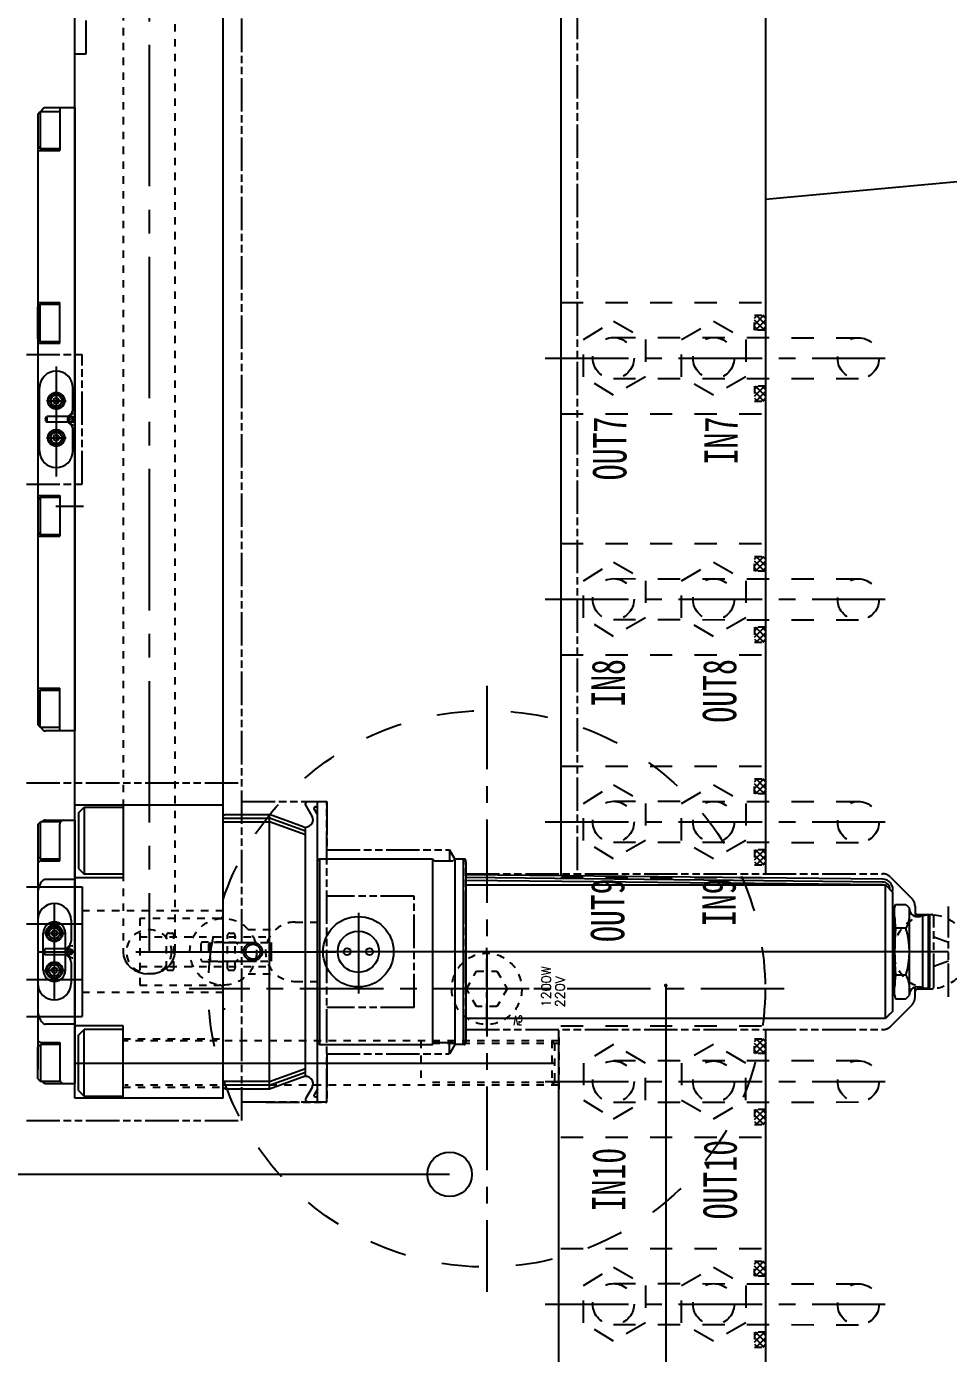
# Model space of a CAD drawing. Extents: x 14103 to 19353, y -3233 to 932.
# Drawn here: x 15561.3 to 15809.7, y -234.2 to 123.5 of the extents above; entities that cross this region are included whole.
import ezdxf
from ezdxf.enums import TextEntityAlignment as Align

# ---------------------------------------------------------------- set-up
doc = ezdxf.new("R2010")
doc.units = 0
doc.header["$LTSCALE"] = 20
doc.header["$MEASUREMENT"] = 0
for name, pattern in [('CENTER', [0.6, 0.375, -0.075, 0.075, -0.075]), ('CENTER2', [28.575, 19.05, -3.175, 3.175, -3.175]), ('CENTERLINE', [30, 24, -1.5, 3, -1.5]), ('HIDDEN', [0.2, 0.1, -0.1]), ('PHANTOM', [0.8, 0.45, -0.05, 0.1, -0.05, 0.1, -0.05]), ('SHORT_DASH', [3, 1.5, -1.5]), ('SOLID', [0])]:
    doc.linetypes.add(name, pattern=pattern)
doc.layers.get('DEFPOINTS').update_dxf_attribs({"linetype": 'CONTINUOUS'})
for name, color, linetype in [('1', 7, 'CONTINUOUS'), ('2', 7, 'CONTINUOUS'), ('6', 7, 'CONTINUOUS'), ('7', 7, 'CONTINUOUS'), ('CK_LEVEL_1', 1, 'SOLID'), ('CONTINUOUS', 7, 'CONTINUOUS'), ('HOLD DOWN', 7, 'CONTINUOUS'), ('MXB', 3, 'CONTINUOUS'), ('OIL', 7, 'CONTINUOUS'), ('SCREW', 7, 'CONTINUOUS'), ('WATER', 9, 'HIDDEN'), ('water-2', 7, 'CONTINUOUS')]:
    doc.layers.add(name, color=color, linetype=linetype)
doc.styles.add('lxy2', font='txt.shx', dxfattribs={"width": 0.6})
doc.styles.add('LXY4', font='simplex.shx', dxfattribs={"width": 0.7, "height": 6})
doc.styles.get("Standard").update_dxf_attribs({"font": 'txt.shx', "width": 0.5, "bigfont": 'hztxt.shx'})
doc.dimstyles.new('10', dxfattribs={"dimtxt": 10, "dimasz": 5, "dimexe": 2.5, "dimexo": 0, "dimgap": 1, "dimtad": 0, "dimdsep": 46, "dimtxsty": 'lxy2', "dimcen": -3, "dimclrd": 113, "dimclre": 113, "dimclrt": 3, "dimazin": 2, "dimtfac": 1, "dimtofl": 0, "dimtmove": 0, "dimatfit": 3, "dimfxl": 1, "dimtolj": 1, "dimtzin": 0, "dimarcsym": 0})
doc.dimstyles.new('4D', dxfattribs={"dimtxt": 4, "dimasz": 2, "dimexe": 1.6, "dimexo": 0, "dimgap": 0.5, "dimtad": 0, "dimdsep": 46, "dimtxsty": 'lxy2', "dimcen": -3, "dimclrd": 1, "dimclre": 1, "dimclrt": 3, "dimadec": 0, "dimazin": 0, "dimtfac": 1, "dimtofl": 0, "dimtmove": 0, "dimatfit": 3, "dimfxl": 1, "dimtolj": 1, "dimtzin": 0, "dimarcsym": 0})

# ---------------------------------------------------------------- blocks, each defined once
blk = doc.blocks.new('*D203')
at = {"layer": 'DEFPOINTS', "color": 0, "linetype": 'Continuous'}
for p in [(15471.43, -125.91), (15443.57, -185.91), (15675.28, -185.91)]:
    blk.add_point(p, dxfattribs=at)
at = {"layer": 'OIL', "color": 113, "linetype": 'Continuous', "lineweight": -2}
for p, q in [((15471.43, -125.91), (15441.07, -125.91)), ((15443.57, -130.91), (15443.57, -150.41)), ((15443.57, -180.91), (15443.57, -161.41)), ((15675.28, -185.91), (15441.07, -185.91))]:
    blk.add_line(p, q, dxfattribs=at)
at = {"layer": 'OIL', "color": 113, "linetype": 'Continuous'}
for points in [[(15442.74, -130.91), (15444.41, -130.91), (15443.57, -125.91)], [(15442.74, -180.91), (15444.41, -180.91), (15443.57, -185.91)]]:
    blk.add_solid(points, dxfattribs=at)
at = {"layer": 'OIL', "color": 3, "linetype": 'Continuous', "insert": (15443.57, -155.91), "char_height": 10, "attachment_point": 5, "rotation": 90, "style": 'lxy2'}
blk.add_mtext('\\A1;60', dxfattribs=at)
blk = doc.blocks.new('*U57')
at = {"layer": '7', "color": 2, "linetype": 'Continuous'}
for s, p in [('1200W', (0, 0)), ('220V', (0, -3.75))]:
    blk.add_text(s, height=2.5, dxfattribs=at).set_placement(p)
blk = doc.blocks.new('AC_LXY_BLK619')
at = {"layer": 'SCREW', "color": 1, "linetype": 'CENTER'}
for p, q in [((0, 11.43), (0, -11.43)), ((11.43, 0), (-11.43, 0))]:
    blk.add_line(p, q, dxfattribs=at)
at = {"layer": 'SCREW', "color": 2, "linetype": 'HIDDEN'}
blk.add_lwpolyline([(-2.75, 4.76), (-5.5, 0), (-2.75, -4.76), (2.75, -4.76), (5.5, 0), (2.75, 4.76)], close=True, dxfattribs=at)
blk.add_circle((0, 0), 9.52, dxfattribs=at)
at = {"layer": 'SCREW', "style": 'lxy2', "width": 0.6}
blk.add_text('V5', height=2.5, dxfattribs=at).set_placement((8.5, 8.5), align=Align.MIDDLE_CENTER)
blk = doc.blocks.new('*U64', base_point=(1056.234, 570.29628))
at = {"layer": '1', "color": 2, "linetype": 'Continuous'}
blk.add_arc((1056.234, 570.29628), 7.00035, 359.99997, 179.99996, dxfattribs=at)

msp = doc.modelspace()

# ---------------------------------------------------------------- hatches: boundary and pattern name
at = {"layer": 'WATER'}
h = msp.add_hatch(dxfattribs=at)
h.set_pattern_fill('ANSI37', color=256, scale=10, style=0)
h.set_pattern_definition([(135, (16914.1352, -237.3498), (0.8838835, 0.8838835), []), (45, (16914.1352, -237.3498), (0.8838835, -0.8838835), [])])
h.paths.add_polyline_path([(15757.395, 45.65), (15760.395, 45.65), (15760.395, 41.65), (15757.395, 41.65)])
h = msp.add_hatch(dxfattribs=at)
h.set_pattern_fill('ANSI37', color=256, scale=10, style=0)
h.set_pattern_definition([(225, (16914.1352, 305.5302), (0.8838835, -0.8838835), []), (315, (16914.1352, 305.5302), (0.8838835, 0.8838835), [])])
h.paths.add_polyline_path([(15757.395, 22.53), (15760.395, 22.53), (15760.395, 26.53), (15757.395, 26.53)])
h = msp.add_hatch(dxfattribs=at)
h.set_pattern_fill('ANSI37', color=256, scale=10, style=0)
h.set_pattern_definition([(135, (16914.1352, -302.3498), (0.8838835, 0.8838835), []), (45, (16914.1352, -302.3498), (0.8838835, -0.8838835), [])])
h.paths.add_polyline_path([(15757.395, -19.35), (15760.395, -19.35), (15760.395, -23.35), (15757.395, -23.35)])
h = msp.add_hatch(dxfattribs=at)
h.set_pattern_fill('ANSI37', color=256, scale=10, style=0)
h.set_pattern_definition([(225, (16914.1352, 240.5302), (0.8838835, -0.8838835), []), (315, (16914.1352, 240.5302), (0.8838835, 0.8838835), [])])
h.paths.add_polyline_path([(15757.395, -42.47), (15760.395, -42.47), (15760.395, -38.47), (15757.395, -38.47)])
h = msp.add_hatch(dxfattribs=at)
h.set_pattern_fill('ANSI37', color=256, scale=10, style=0)
h.set_pattern_definition([(135, (16914.1352, -362.3498), (0.8838835, 0.8838835), []), (45, (16914.1352, -362.3498), (0.8838835, -0.8838835), [])])
h.paths.add_polyline_path([(15757.395, -79.35), (15760.395, -79.35), (15760.395, -83.35), (15757.395, -83.35)])
h = msp.add_hatch(dxfattribs=at)
h.set_pattern_fill('ANSI37', color=256, scale=10, style=0)
h.set_pattern_definition([(225, (16914.1352, 180.5302), (0.8838835, -0.8838835), []), (315, (16914.1352, 180.5302), (0.8838835, 0.8838835), [])])
h.paths.add_polyline_path([(15757.395, -102.47), (15760.395, -102.47), (15760.395, -98.47), (15757.395, -98.47)])
h = msp.add_hatch(dxfattribs=at)
h.set_pattern_fill('ANSI37', color=256, scale=10, style=0)
h.set_pattern_definition([(135, (16914.1352, -432.3498), (0.8838835, 0.8838835), []), (45, (16914.1352, -432.3498), (0.8838835, -0.8838835), [])])
h.paths.add_polyline_path([(15757.395, -149.35), (15760.395, -149.35), (15760.395, -153.35), (15757.395, -153.35)])
h = msp.add_hatch(dxfattribs=at)
h.set_pattern_fill('ANSI37', color=256, scale=10, style=0)
h.set_pattern_definition([(225, (16914.1352, 110.5302), (0.8838835, -0.8838835), []), (315, (16914.1352, 110.5302), (0.8838835, 0.8838835), [])])
h.paths.add_polyline_path([(15757.395, -172.47), (15760.395, -172.47), (15760.395, -168.47), (15757.395, -168.47)])
h = msp.add_hatch(dxfattribs=at)
h.set_pattern_fill('ANSI37', color=256, scale=10, style=0)
h.set_pattern_definition([(135, (16914.1352, -492.3498), (0.8838835, 0.8838835), []), (45, (16914.1352, -492.3498), (0.8838835, -0.8838835), [])])
h.paths.add_polyline_path([(15757.395, -209.35), (15760.395, -209.35), (15760.395, -213.35), (15757.395, -213.35)])
h = msp.add_hatch(dxfattribs=at)
h.set_pattern_fill('ANSI37', color=256, scale=10, style=0)
h.set_pattern_definition([(225, (16914.1352, 50.5302), (0.8838835, -0.8838835), []), (315, (16914.1352, 50.5302), (0.8838835, 0.8838835), [])])
h.paths.add_polyline_path([(15757.395, -232.47), (15760.395, -232.47), (15760.395, -228.47), (15757.395, -228.47)])

# ---------------------------------------------------------------- linework, layer by layer
at = {"layer": '1', "color": 2, "linetype": 'Continuous'}
for p, q in [((15574.275, -165.41), (15574.275, 493.59)), ((15614.275, -165.41), (15614.275, 493.59)), ((15564.275, 99.89), (15564.976, 100.59)), ((15564.976, 100.59), (15564.976, 90.59)), ((15564.976, 100.59), (15570.275, 100.59)), ((15574.275, 101.59), (15566.371, 101.59)), ((15570.275, 101.59), (15570.275, 90.09)), ((15574.275, 101.59), (15574.275, -66.41)), ((15564.275, 99.89), (15564.275, -64.71)), ((15564.275, 99.89), (15564.275, 91.29)), ((15564.275, 91.29), (15564.975, 90.59)), ((15564.275, 90.09), (15570.275, 90.09)), ((15564.976, 90.59), (15570.275, 90.59)), ((15564.275, 49.09), (15570.275, 49.09)), ((15564.275, 47.89), (15564.975, 48.59)), ((15564.275, 39.29), (15564.275, 47.89)), ((15564.976, 38.59), (15564.976, 48.59)), ((15564.976, 48.59), (15570.275, 48.59)), ((15570.275, 38.09), (15570.275, 49.09)), ((15564.275, 39.29), (15564.976, 38.59)), ((15564.275, 38.09), (15570.275, 38.09)), ((15564.976, 38.59), (15570.275, 38.59)), ((15566.65, 22.59), (15571.91, 22.59)), ((15572.598, 17.781), (15573.185, 18.367)), ((15572.695, 17.17), (15573.796, 18.271)), ((15573.079, 16.847), (15574.118, 17.887)), ((15566.65, 12.59), (15571.91, 12.59)), ((15564.275, -2.91), (15570.275, -2.91)), ((15564.275, -4.11), (15564.976, -3.41)), ((15564.976, -3.41), (15564.976, -13.41)), ((15564.976, -3.41), (15570.275, -3.41)), ((15570.275, -2.91), (15570.275, -13.91)), ((15564.275, -4.11), (15564.275, -12.71)), ((15564.275, -12.71), (15564.975, -13.41)), ((15564.275, -13.91), (15570.275, -13.91)), ((15564.976, -13.41), (15570.275, -13.41)), ((15564.275, -54.91), (15570.275, -54.91)), ((15564.275, -56.11), (15564.975, -55.41)), ((15564.976, -65.41), (15564.976, -55.41)), ((15564.976, -55.41), (15570.275, -55.41)), ((15570.275, -66.41), (15570.275, -54.91)), ((15564.275, -64.71), (15564.976, -65.41)), ((15564.976, -65.41), (15570.275, -65.41)), ((15574.275, -66.41), (15566.371, -66.41)), ((15639.676, -166.305), (15639.676, -85.515)), ((15614.276, -86.41), (15574.276, -86.41)), ((15575.278, -88.469), (15575.278, -103.467)), ((15575.282, -88.468), (15576.781, -86.968)), ((15576.778, -86.969), (15576.778, -104.967)), ((15576.779, -86.969), (15587.277, -86.969)), ((15587.277, -86.468), (15587.277, -105.967)), ((15614.276, -89.407), (15614.776, -88.907)), ((15614.276, -162.406), (15614.276, -89.407)), ((15614.775, -88.91), (15626.724, -88.91)), ((15626.724, -162.91), (15626.724, -88.91)), ((15635.784, -92.205), (15626.725, -88.907)), ((15636.427, -86.253), (15636.425, -85.955)), ((15638.2, -89.325), (15636.427, -86.253)), ((15639.677, -88.942), (15638.776, -87.382)), ((15639.104, -86.815), (15639.676, -86.815)), ((15564.312, -91.622), (15565.012, -90.922)), ((15564.312, -91.622), (15564.312, -100.222)), ((15570.312, -90.922), (15565.012, -90.922)), ((15565.012, -100.922), (15565.012, -90.922)), ((15566.371, -90.422), (15574.275, -90.422)), ((15570.275, -101.422), (15570.275, -91.422)), ((15574.275, -90.422), (15574.275, -161.397)), ((15614.274, -89.91), (15626.724, -89.91)), ((15614.274, -90.91), (15626.724, -90.91)), ((15636.426, -93.438), (15626.725, -89.907)), ((15636.426, -94.438), (15626.725, -90.907)), ((15636.426, -159.375), (15636.426, -92.239)), ((15564.275, -94.172), (15564.275, -157.647)), ((15564.312, -100.222), (15565.012, -100.922)), ((15570.312, -100.922), (15565.012, -100.922)), ((15565.275, -101.422), (15570.275, -101.422)), ((15575.281, -103.467), (15576.781, -104.967)), ((15640.176, -100.91), (15639.676, -101.41)), ((15640.176, -100.91), (15670.676, -100.91)), ((15640.176, -100.91), (15640.176, -150.91)), ((15670.676, -100.91), (15671.029, -101.263)), ((15670.676, -100.91), (15670.676, -150.91)), ((15671.383, -101.41), (15675.968, -101.41)), ((15676.676, -100.91), (15676.322, -101.263)), ((15676.676, -100.91), (15678.926, -100.91)), ((15676.676, -100.91), (15676.676, -150.91)), ((15678.926, -100.91), (15679.676, -101.66)), ((15678.926, -100.91), (15678.926, -150.91)), ((15679.676, -101.66), (15679.676, -150.16)), ((15574.275, -106.41), (15566.371, -106.41)), ((15587.277, -105.969), (15574.276, -105.969)), ((15587.277, -104.967), (15576.778, -104.967)), ((15791.924, -107.91), (15679.565, -106.717)), ((15791.949, -107.136), (15679.59, -105.942)), ((15791.974, -106.361), (15679.614, -105.167)), ((15679.676, -107.91), (15792.676, -107.91)), ((15792.676, -107.91), (15794.676, -109.91)), ((15792.676, -143.91), (15792.676, -107.91)), ((15794.676, -141.91), (15794.676, -109.91)), ((15568.775, -138.91), (15568.775, -112.91)), ((15795.176, -114.21), (15795.443, -113.21)), ((15795.176, -137.61), (15795.176, -114.21)), ((15795.443, -113.21), (15798.208, -113.21)), ((15798.208, -113.21), (15799.176, -114.178)), ((15799.176, -137.642), (15799.176, -114.178)), ((15573.275, -117.41), (15573.275, -123.037)), ((15801.176, -116.41), (15801.761, -116.41)), ((15802.676, -115.91), (15802.468, -116.117)), ((15802.676, -115.91), (15802.676, -135.91)), ((15804.176, -115.91), (15804.676, -116.41)), ((15804.176, -115.91), (15804.176, -135.91)), ((15804.676, -135.41), (15804.676, -116.41)), ((15565.775, -130.91), (15565.775, -120.91)), ((15566.151, -120.91), (15571.411, -120.91)), ((15571.775, -130.91), (15571.775, -120.91)), ((15798.208, -119.559), (15795.443, -119.559)), ((15565.775, -125.91), (15566.237, -125.11)), ((15566.237, -126.71), (15566.237, -125.11)), ((15572.875, -125.11), (15566.237, -125.11)), ((15572.387, -124.962), (15572.13, -125.11)), ((15572.13, -126.71), (15572.13, -125.11)), ((15572.579, -125.167), (15573.619, -126.206)), ((15573.675, -124.31), (15573.775, -124.31)), ((15564.275, -125.91), (15574.021, -125.91)), ((15565.775, -125.91), (15566.237, -126.71)), ((15572.875, -126.71), (15566.237, -126.71)), ((15572.099, -126.1), (15572.685, -126.687)), ((15572.387, -126.858), (15572.13, -126.71)), ((15572.195, -125.49), (15573.296, -126.591)), ((15573.675, -127.51), (15573.775, -127.51)), ((15566.151, -130.91), (15571.411, -130.91)), ((15573.275, -128.782), (15573.275, -134.41)), ((15798.208, -132.261), (15795.443, -132.261)), ((15801.176, -135.41), (15801.761, -135.41)), ((15802.676, -135.91), (15802.468, -135.703)), ((15804.176, -135.91), (15804.676, -135.41)), ((15795.176, -137.61), (15795.443, -138.61)), ((15795.443, -138.61), (15798.208, -138.61)), ((15798.208, -138.61), (15799.176, -137.642)), ((15794.676, -141.91), (15792.676, -143.91)), ((15793.919, -142.666), (15792.676, -143.91)), ((15574.275, -145.41), (15566.371, -145.41)), ((15587.277, -145.85), (15574.276, -145.85)), ((15587.277, -165.352), (15587.277, -145.852)), ((15792.676, -143.91), (15679.676, -143.91)), ((15575.278, -163.351), (15575.278, -148.353)), ((15575.281, -148.353), (15576.781, -146.853)), ((15587.277, -146.852), (15576.778, -146.852)), ((15576.778, -164.851), (15576.778, -146.853)), ((15678.926, -150.91), (15679.676, -150.16)), ((15564.312, -151.598), (15565.012, -150.898)), ((15564.312, -160.198), (15564.312, -151.598)), ((15565.012, -150.898), (15565.012, -160.898)), ((15570.312, -150.898), (15565.012, -150.898)), ((15565.275, -150.397), (15570.275, -150.397)), ((15570.275, -150.397), (15570.275, -160.397)), ((15639.676, -150.41), (15640.176, -150.91)), ((15640.176, -150.91), (15670.676, -150.91)), ((15670.676, -150.91), (15671.029, -150.556)), ((15671.383, -150.41), (15675.968, -150.41)), ((15676.676, -150.91), (15676.322, -150.556)), ((15678.926, -150.91), (15676.676, -150.91)), ((15564.312, -160.198), (15565.012, -160.898)), ((15570.312, -160.898), (15565.012, -160.898)), ((15626.724, -160.91), (15614.274, -160.91)), ((15626.726, -160.905), (15636.426, -157.375)), ((15626.726, -161.905), (15636.426, -158.375)), ((15626.726, -162.905), (15636.35, -159.402)), ((15566.371, -161.397), (15574.275, -161.397)), ((15575.282, -163.352), (15576.781, -164.851)), ((15626.724, -161.91), (15614.274, -161.91)), ((15614.775, -162.906), (15614.275, -162.406)), ((15626.724, -162.91), (15614.775, -162.91)), ((15638.2, -162.495), (15636.427, -165.566)), ((15639.677, -162.877), (15638.776, -164.438)), ((15614.275, -165.41), (15574.276, -165.41)), ((15576.779, -164.851), (15587.277, -164.851)), ((15636.427, -165.566), (15636.425, -165.865)), ((15639.104, -165.005), (15639.676, -165.005))]:
    msp.add_line(p, q, dxfattribs=at)
at = {"layer": '1', "color": 1, "linetype": 'CENTER2', "ltscale": 0.1}
msp.add_line((15594.276, 461.409), (15594.276, -125.91), dxfattribs=at)
at = {"layer": '1', "color": 2, "linetype": 'HIDDEN'}
for p, q in [((15601.275, -125.91), (15601.275, 454.09)), ((15587.275, 155.09), (15587.275, -125.91)), ((15614.276, -114.91), (15574.276, -114.91)), ((15591.774, -116.909), (15591.774, -134.909)), ((15613.276, -116.909), (15591.775, -116.909)), ((15633.677, -117.91), (15639.677, -117.91)), ((15598.999, -130.41), (15598.999, -121.41)), ((15599.499, -120.91), (15600.499, -120.91)), ((15600.999, -130.41), (15600.999, -121.41)), ((15615.449, -130.41), (15615.449, -121.41)), ((15615.949, -120.91), (15616.949, -120.91)), ((15617.449, -130.41), (15617.449, -121.41)), ((15591.774, -121.91), (15626.724, -121.91)), ((15608.274, -123.81), (15608.274, -128.008)), ((15614.276, -123.311), (15608.774, -123.31)), ((15610.274, -123.911), (15610.274, -127.909)), ((15610.278, -123.908), (15610.778, -123.408)), ((15610.775, -123.41), (15610.775, -128.409)), ((15617.774, -123.412), (15610.776, -123.411)), ((15618.276, -123.909), (15617.776, -123.409)), ((15608.774, -128.508), (15614.276, -128.509)), ((15610.776, -128.407), (15610.276, -127.907)), ((15610.775, -128.409), (15617.774, -128.409)), ((15617.777, -128.407), (15618.277, -127.907)), ((15591.774, -129.91), (15626.724, -129.91)), ((15599.499, -130.91), (15600.499, -130.91)), ((15615.949, -130.91), (15616.949, -130.91)), ((15591.774, -134.909), (15613.276, -134.909)), ((15633.677, -133.91), (15639.677, -133.91)), ((15614.276, -136.91), (15574.276, -136.91)), ((15587.277, -149.41), (15614.276, -149.41)), ((15667.474, -149.913), (15667.474, -161.912)), ((15703.541, -150.653), (15702.792, -149.904)), ((15702.8, -149.907), (15702.8, -161.905)), ((15703.545, -150.662), (15703.545, -161.161)), ((15587.277, -162.41), (15614.276, -162.41)), ((15703.541, -161.166), (15702.792, -161.916))]:
    msp.add_line(p, q, dxfattribs=at)
at = {"layer": '1', "color": 1, "linetype": 'PHANTOM'}
for p, q in [((15709.676, 433.09), (15709.676, -104.91)), ((15577.295, 116.09), (15577.295, 212.09)), ((15619.276, -171.41), (15619.275, 144.59)), ((15574.295, 116.09), (15577.295, 116.09)), ((15561.275, 35.09), (15576.275, 35.09)), ((15576.275, 0.09), (15576.275, 35.09)), ((15561.275, 0.09), (15576.275, 0.09)), ((15561.276, -80.41), (15619.276, -80.41)), ((15619.276, -85.41), (15642.176, -85.41)), ((15642.175, -85.412), (15642.175, -98.41)), ((15642.176, -166.41), (15642.176, -85.41)), ((15642.177, -98.41), (15675.192, -98.41)), ((15676.676, -100.91), (15675.232, -98.41)), ((15675.232, -98.41), (15675.232, -101.41)), ((15676.676, -100.91), (15679.176, -100.91)), ((15679.676, -150.41), (15679.676, -101.41)), ((15679.676, -104.91), (15791.933, -104.91)), ((15794.054, -105.788), (15799.797, -111.531)), ((15665.676, -110.912), (15642.177, -110.912)), ((15665.676, -140.908), (15665.676, -110.912)), ((15800.676, -113.652), (15800.676, -116.41)), ((15809.676, -138.074), (15809.676, -113.745)), ((15800.676, -115.41), (15801.176, -115.91)), ((15801.176, -115.91), (15805.216, -115.91)), ((15805.716, -135.41), (15805.716, -116.41)), ((15614.276, -123.41), (15627.275, -123.41)), ((15627.275, -128.41), (15627.275, -123.41)), ((15809.676, -123.41), (15805.716, -121.968)), ((15614.276, -128.41), (15627.275, -128.41)), ((15809.676, -128.41), (15805.716, -129.851)), ((15800.676, -138.167), (15800.676, -135.41)), ((15800.676, -136.41), (15801.176, -135.91)), ((15801.176, -135.91), (15805.216, -135.91)), ((15665.676, -140.908), (15642.177, -140.908)), ((15794.054, -146.031), (15799.797, -140.288)), ((15679.676, -146.91), (15791.933, -146.91)), ((15642.175, -153.41), (15642.175, -166.412)), ((15642.177, -153.41), (15675.192, -153.41)), ((15675.232, -153.41), (15675.232, -150.41)), ((15676.676, -150.91), (15675.232, -153.41)), ((15679.176, -150.91), (15676.676, -150.91)), ((15619.274, -166.41), (15642.176, -166.41)), ((15625.776, -166.412), (15642.175, -166.412)), ((15561.276, -171.41), (15619.276, -171.41))]:
    msp.add_line(p, q, dxfattribs=at)
at = {"layer": '1', "color": 2, "linetype": 'CENTERLINE'}
for p, q in [((15569.275, 31.842), (15569.275, 2.182)), ((15650.676, -115.416), (15650.676, -137.149)), ((15590.735, -125.91), (15644.605, -125.91)), ((15809.676, -125.91), (15639.676, -125.91)), ((15574.276, -155.91), (15703.268, -155.91))]:
    msp.add_line(p, q, dxfattribs=at)
at = {"layer": '1', "color": 3, "linetype": 'Continuous'}
for p, q in [((15564.775, 9.09), (15564.775, 26.09)), ((15573.775, 20.463), (15573.775, 26.09)), ((15573.375, 18.39), (15572.63, 18.39)), ((15573.375, 16.79), (15572.63, 16.79)), ((15573.775, 9.09), (15573.775, 14.718))]:
    msp.add_line(p, q, dxfattribs=at)
at = {"layer": '1', "color": 2, "linetype": 'SHORT_DASH'}
for p, q in [((15566.275, 17.59), (15566.737, 18.39)), ((15572.63, 18.39), (15566.737, 18.39)), ((15566.737, 18.39), (15566.737, 16.79)), ((15572.887, 18.538), (15572.63, 18.39)), ((15572.63, 18.39), (15572.63, 16.79)), ((15566.275, 17.59), (15566.737, 16.79)), ((15572.63, 16.79), (15566.737, 16.79)), ((15572.887, 16.642), (15572.63, 16.79))]:
    msp.add_line(p, q, dxfattribs=at)
at = {"layer": '1', "color": 1, "linetype": 'Continuous'}
for p, q in [((15574.175, 19.19), (15574.275, 19.19)), ((15574.175, 15.99), (15574.275, 15.99)), ((15561.275, -108.41), (15576.275, -108.41)), ((15576.275, -108.41), (15576.275, -143.41)), ((15561.275, -118.41), (15576.275, -118.41)), ((15561.275, -133.41), (15576.275, -133.41)), ((15561.275, -143.41), (15576.275, -143.41))]:
    msp.add_line(p, q, dxfattribs=at)
at = {"layer": '1', "color": 6, "linetype": 'HIDDEN'}
for p, q in [((15620.984, -119.91), (15628.385, -119.91)), ((15620.984, -131.91), (15628.385, -131.91))]:
    msp.add_line(p, q, dxfattribs=at)
at = {"layer": '1', "color": 1, "linetype": 'HIDDEN'}
for p, q in [((15704.676, -149.913), (15587.277, -149.913)), ((15704.676, -149.037), (15704.675, -162.93)), ((15704.676, -150.662), (15670.403, -150.662)), ((15704.675, -161.911), (15587.798, -161.911)), ((15704.675, -161.157), (15670.403, -161.157))]:
    msp.add_line(p, q, dxfattribs=at)
at = {"layer": '1', "color": 3, "linetype": 'SHORT_DASH'}
for centre in [(15569.275, 22.59), (15569.275, 12.59)]:
    msp.add_circle(centre, 2.25, dxfattribs=at)
at = {"layer": '1', "color": 2, "linetype": 'SHORT_DASH'}
for centre in [(15569.275, 22.59), (15569.275, 12.59)]:
    msp.add_circle(centre, 2, dxfattribs=at)
at = {"layer": '1', "color": 2, "linetype": 'Continuous'}
for centre, radius in [((15569.275, 22.59), 1.5), ((15569.275, 22.59), 0.75), ((15569.275, 12.59), 1.5), ((15569.275, 12.59), 0.75), ((15650.676, -125.91), 9.5), ((15568.775, -120.91), 2.25), ((15568.775, -120.91), 2), ((15568.775, -120.91), 1.5), ((15568.775, -120.91), 0.75), ((15650.676, -125.91), 5.567), ((15572.875, -125.91), 0.8), ((15622.275, -125.91), 2.5), ((15622.275, -125.91), 2), ((15647.676, -125.91), 0.95), ((15653.676, -125.91), 0.95), ((15568.775, -130.91), 2.25), ((15568.775, -130.91), 2), ((15568.775, -130.91), 1.5), ((15568.775, -130.91), 0.75)]:
    msp.add_circle(centre, radius, dxfattribs=at)
at = {"layer": '1', "color": 3, "linetype": 'Continuous'}
msp.add_circle((15573.375, 17.59), 0.8, dxfattribs=at)
at = {"layer": '1', "color": 6, "linetype": 'HIDDEN'}
msp.add_circle((15614.276, -125.91), 9, dxfattribs=at)
at = {"layer": '1', "color": 2, "linetype": 'HIDDEN'}
msp.add_circle((15594.276, -125.91), 6, dxfattribs=at)
at = {"layer": '1', "color": 2, "linetype": 'Continuous'}
for centre, radius, start, end in [((15569.275, 97.84), 5, 136.56746, 146.63299), ((15566.371, 100.59), 1, 90, 136.56746), ((15569.275, -62.66), 5, 213.36701, 223.43254), ((15566.371, -65.41), 1, 223.43254, 270), ((15636.865, -85.955), 0.44, 90.00004, 180.00004), ((15636.467, -90.327), 2, 250.00008, 29.99972), ((15639.104, -87.195), 0.38, 90.00004, 210.00003), ((15569.275, -94.172), 5, 136.56744, 139.45172), ((15566.371, -91.422), 1, 90, 136.56732), ((15571.275, -91.422), 1, 90, 180), ((15565.275, -102.422), 1, 90, 180), ((15671.383, -100.91), 0.5, 225, 270), ((15675.968, -100.91), 0.5, 270, 315), ((15569.275, -110.16), 5, 136.56744, 180), ((15566.371, -107.41), 1, 90, 136.56732), ((15791.913, -109.123), 2.787, 345.08237, 90), ((15791.913, -109.123), 1.987, 359.67049, 90), ((15568.775, -117.41), 4.5, 0, 180), ((15794.676, -114.41), 0.5, 270, 0), ((15801.176, -114.41), 2, 180, 270), ((15568.775, -120.91), 3, 0, 180), ((15814.115, -116.384), 18.94, 180, 189.6492), ((15793.486, -116.384), 5.69, 326.08635, 0), ((15801.761, -115.41), 1, 270, 315), ((15870.573, -125.91), 75.397, 175.16813, 184.83187), ((15777.857, -125.91), 21.318, 342.6682, 17.3318), ((15573.275, -125.91), 1.5, 124.8499, 235.1501), ((15573.675, -125.91), 1.6, 90, 270), ((15571.275, -123.037), 2, 304.8499, 0), ((15571.275, -128.782), 2, 0, 55.1501), ((15568.775, -130.91), 3, 180, 0), ((15814.115, -135.435), 18.94, 170.3508, 180), ((15793.486, -135.435), 5.69, 0, 33.91365), ((15568.775, -134.41), 4.5, 180, 0), ((15801.176, -137.41), 2, 90, 180), ((15801.761, -136.41), 1, 45, 90), ((15794.676, -137.41), 0.5, 0, 90), ((15569.275, -141.66), 5, 180, 223.43256), ((15566.371, -144.41), 1, 223.43268, 270), ((15565.275, -149.397), 1, 180, 270), ((15671.383, -150.91), 0.5, 90, 135), ((15675.968, -150.91), 0.5, 45, 90), ((15569.275, -157.647), 5, 220.54828, 223.43256), ((15571.275, -160.397), 1, 180, 270), ((15636.467, -161.492), 2, 330.00028, 109.99992), ((15566.371, -160.397), 1, 223.43268, 270), ((15639.104, -164.625), 0.38, 149.99997, 269.99996), ((15636.865, -165.865), 0.44, 179.99996, 269.99996)]:
    msp.add_arc(centre, radius, start, end, dxfattribs=at)
at = {"layer": '1', "color": 3, "linetype": 'Continuous'}
for centre, radius, start, end in [((15569.275, 26.09), 4.5, 0, 180), ((15573.775, 17.59), 1.5, 124.8499, 235.1501), ((15571.775, 20.463), 2, 304.8499, 0), ((15571.775, 14.718), 2, 0, 55.1501), ((15569.275, 9.09), 4.5, 180, 0)]:
    msp.add_arc(centre, radius, start, end, dxfattribs=at)
at = {"layer": '1', "color": 1, "linetype": 'Continuous'}
msp.add_arc((15574.175, 17.59), 1.6, 90, 270, dxfattribs=at)
at = {"layer": '1', "color": 1, "linetype": 'PHANTOM'}
for centre, radius, start, end in [((15679.176, -101.41), 0.5, 0, 90), ((15791.933, -107.91), 3, 45, 90), ((15797.676, -113.652), 3, 0, 45), ((15805.216, -116.41), 0.5, 0, 90), ((15805.216, -135.41), 0.5, 270, 0), ((15797.676, -138.167), 3, 315, 0), ((15791.933, -143.91), 3, 270, 315), ((15679.176, -150.41), 0.5, 270, 0)]:
    msp.add_arc(centre, radius, start, end, dxfattribs=at)
at = {"layer": '1', "color": 2, "linetype": 'HIDDEN'}
for centre, radius, start, end in [((15613.276, -115.909), 1, 270, 0), ((15633.677, -125.91), 8, 90.00004, 270), ((15599.499, -121.41), 0.5, 90, 180), ((15600.499, -121.41), 0.5, 0, 90), ((15615.949, -121.41), 0.5, 90, 180), ((15616.949, -121.41), 0.5, 0, 90), ((15608.774, -123.81), 0.5, 89.99165, 180), ((15608.774, -128.008), 0.5, 180, 269.99553), ((15599.499, -130.41), 0.5, 180, 270), ((15600.499, -130.41), 0.5, 270, 0), ((15615.949, -130.41), 0.5, 180, 270), ((15616.949, -130.41), 0.5, 270, 0), ((15613.276, -135.909), 1, 0, 90)]:
    msp.add_arc(centre, radius, start, end, dxfattribs=at)
at = {"layer": '1', "color": 6, "linetype": 'HIDDEN'}
msp.add_arc((15614.274, -150.41), 9, 86.81031, 89.99089, dxfattribs=at)
at = {"layer": '1', "color": 150, "linetype": 'Continuous'}
msp.add_point((15574.275, 17.59), dxfattribs=at)
at = {"layer": '1', "color": 2, "linetype": 'Continuous'}
msp.add_point((15598.604, -125.91), dxfattribs=at)
at = {"layer": '1', "color": 4, "linetype": 'Continuous'}
msp.add_point((15639.676, -125.91), dxfattribs=at)
at = {"layer": '2', "color": 3, "linetype": 'HIDDEN'}
msp.add_circle((15804.936, -125.91), 10, dxfattribs=at)
at = {"layer": '2', "color": 6, "linetype": 'Continuous'}
msp.add_point((15614.276, -125.91), dxfattribs=at)
at = {"layer": '6', "color": 6, "linetype": 'Continuous'}
msp.add_point((15574.275, -125.91), dxfattribs=at)
at = {"layer": 'CK_LEVEL_1', "color": 5, "linetype": 'SOLID'}
msp.add_line((15576.625, -5.91), (15569.125, -5.91), dxfattribs=at)
at = {"layer": 'CONTINUOUS'}
for p, q in [((15705.276, 432.915), (15705.276, -105.085)), ((15760.395, 432.915), (15760.395, -104.91)), ((15704.676, -435.51), (15704.676, -147.085)), ((15760.395, -146.91), (15760.395, -435.51))]:
    msp.add_line(p, q, dxfattribs=at)
at = {"layer": 'CONTINUOUS', "color": 1, "linetype": 'CENTER', "ltscale": 3}
for p, q in [((15685.276, -54.244), (15685.276, -217.575)), ((15765.43, -135.91), (15605.121, -135.91))]:
    msp.add_line(p, q, dxfattribs=at)
at = {"layer": 'CONTINUOUS', "color": 4, "linetype": 'HIDDEN', "ltscale": 5}
msp.add_circle((15685.276, -135.91), 75, dxfattribs=at)
at = {"layer": 'HOLD DOWN', "color": 0, "linetype": 'ByBlock'}
msp.add_line((15894.351, 89.09), (15760.395, 76.881), dxfattribs=at)
at = {"layer": 'WATER', "linetype": 'HIDDEN', "ltscale": 3}
for p, q in [((15705.276, 49.09), (15760.395, 49.09)), ((15719.395, 39.65), (15785.395, 39.587)), ((15785.395, 28.467), (15719.389, 28.53)), ((15705.276, 19.09), (15760.395, 19.09)), ((15705.276, -15.91), (15760.395, -15.91)), ((15719.395, -25.35), (15785.395, -25.413)), ((15785.395, -36.533), (15719.389, -36.47)), ((15705.276, -45.91), (15760.395, -45.91)), ((15705.276, -75.91), (15760.395, -75.91)), ((15719.395, -85.35), (15785.395, -85.413)), ((15785.395, -96.533), (15719.389, -96.47)), ((15705.276, -105.91), (15760.395, -105.91)), ((15705.276, -145.91), (15760.395, -145.91)), ((15785.395, -155.287), (15719.389, -155.35)), ((15719.395, -166.47), (15785.395, -166.407)), ((15705.276, -175.91), (15760.395, -175.91)), ((15705.276, -205.91), (15760.395, -205.91)), ((15719.395, -215.35), (15785.395, -215.413)), ((15785.395, -226.533), (15719.389, -226.47))]:
    msp.add_line(p, q, dxfattribs=at)
at = {"layer": 'WATER'}
for p, q in [((15757.395, 45.65), (15760.395, 45.65)), ((15757.395, 41.65), (15757.395, 45.65)), ((15760.395, 41.65), (15757.395, 41.65)), ((15757.395, 26.53), (15757.395, 22.53)), ((15760.395, 26.53), (15757.395, 26.53)), ((15757.395, 22.53), (15760.395, 22.53)), ((15757.395, -19.35), (15760.395, -19.35)), ((15757.395, -23.35), (15757.395, -19.35)), ((15760.395, -23.35), (15757.395, -23.35)), ((15757.395, -38.47), (15757.395, -42.47)), ((15760.395, -38.47), (15757.395, -38.47)), ((15757.395, -42.47), (15760.395, -42.47)), ((15757.395, -79.35), (15760.395, -79.35)), ((15757.395, -83.35), (15757.395, -79.35)), ((15760.395, -83.35), (15757.395, -83.35)), ((15760.395, -98.47), (15757.395, -98.47)), ((15757.395, -98.47), (15757.395, -102.47)), ((15757.395, -102.47), (15760.395, -102.47)), ((15757.395, -149.35), (15760.395, -149.35)), ((15757.395, -153.35), (15757.395, -149.35)), ((15760.395, -153.35), (15757.395, -153.35)), ((15757.395, -168.47), (15757.395, -172.47)), ((15760.395, -168.47), (15757.395, -168.47)), ((15757.395, -172.47), (15760.395, -172.47)), ((15757.395, -213.35), (15757.395, -209.35)), ((15757.395, -209.35), (15760.395, -209.35)), ((15760.395, -213.35), (15757.395, -213.35)), ((15760.395, -228.47), (15757.395, -228.47)), ((15757.395, -228.47), (15757.395, -232.47)), ((15757.395, -232.47), (15760.395, -232.47))]:
    msp.add_line(p, q, dxfattribs=at)
at = {"layer": 'WATER', "color": 1, "linetype": 'CENTER', "ltscale": 3}
for p, q in [((15700.973, 34.09), (15792.625, 34.09)), ((15700.973, -30.91), (15792.625, -30.91)), ((15700.973, -90.91), (15792.625, -90.91)), ((15700.973, -160.91), (15792.625, -160.91)), ((15700.973, -220.91), (15792.625, -220.91))]:
    msp.add_line(p, q, dxfattribs=at)
at = {"layer": 'WATER', "linetype": 'HIDDEN', "ltscale": 3}
for points in [[(15728.056, 29.09), (15719.395, 24.09), (15711.335, 29.09), (15711.335, 39.09), (15719.395, 44.09), (15728.056, 39.09)], [(15755.056, 29.09), (15746.395, 24.09), (15737.735, 29.09), (15737.735, 39.09), (15746.395, 44.09), (15755.056, 39.09)], [(15728.056, -35.91), (15719.395, -40.91), (15711.335, -35.91), (15711.335, -25.91), (15719.395, -20.91), (15728.056, -25.91)], [(15755.056, -35.91), (15746.395, -40.91), (15737.735, -35.91), (15737.735, -25.91), (15746.395, -20.91), (15755.056, -25.91)], [(15728.056, -95.91), (15719.395, -100.91), (15711.335, -95.91), (15711.335, -85.91), (15719.395, -80.91), (15728.056, -85.91)], [(15755.056, -95.91), (15746.395, -100.91), (15737.735, -95.91), (15737.735, -85.91), (15746.395, -80.91), (15755.056, -85.91)], [(15728.056, -155.91), (15719.395, -150.91), (15711.335, -155.91), (15711.335, -165.91), (15719.395, -170.91), (15728.056, -165.91)], [(15755.056, -155.91), (15746.395, -150.91), (15737.735, -155.91), (15737.735, -165.91), (15746.395, -170.91), (15755.056, -165.91)], [(15728.056, -225.91), (15719.395, -230.91), (15711.335, -225.91), (15711.335, -215.91), (15719.395, -210.91), (15728.056, -215.91)], [(15755.056, -225.91), (15746.395, -230.91), (15737.735, -225.91), (15737.735, -215.91), (15746.395, -210.91), (15755.056, -215.91)]]:
    msp.add_lwpolyline(points, close=True, dxfattribs=at)
for centre in [(15719.395, 34.09), (15746.395, 34.09), (15785.395, 34.027), (15785.395, 34.027), (15719.395, -30.91), (15746.395, -30.91), (15785.395, -30.973), (15785.395, -30.973), (15719.395, -90.91), (15746.395, -90.91), (15785.395, -90.973), (15785.395, -90.973), (15719.395, -160.91), (15746.395, -160.91), (15785.395, -160.847), (15785.395, -160.847), (15719.395, -220.91), (15746.395, -220.91), (15785.395, -220.973), (15785.395, -220.973)]:
    msp.add_circle(centre, 5.56, dxfattribs=at)
at = {"layer": 'water-2', "color": 4, "linetype": 'Continuous'}
for centre in [(15675.276, -185.909), (15675.276, -185.91)]:
    msp.add_circle(centre, 6, dxfattribs=at)

# ---------------------------------------------------------------- block references
at = {"layer": '1', "color": 2, "yscale": 0.8571001300001626, "rotation": 180.000029999951}
msp.add_blockref('*U64', (15594.276, -125.91), dxfattribs=at)
at = {"layer": '7', "rotation": 90}
msp.add_blockref('*U57', (15702.537, -140.867), dxfattribs=at)
at = {"layer": 'SCREW', "xscale": -1, "rotation": 180}
msp.add_blockref('AC_LXY_BLK619', (15685.276, -135.91), dxfattribs=at)

# ---------------------------------------------------------------- texts
at = {"layer": 'WATER', "color": 114, "char_height": 9, "rotation": 90, "style": 'LXY4'}
for s, insert, width, attachment_point in [('{\\f宋体|b0|i0|c134|p2;OUT7\\P\\PIN7}', (15713.906, 18.303), 49.47, 3), ('{\\f宋体|b0|i0|c134|p2;IN8\\P\\POUT8}', (15713.495, -47.025), 49.47, 3), ('{\\f宋体|b0|i0|c134|p2;OUT9\\P\\PIN9}', (15713.339, -106.149), 49.47, 3), ('{\\f宋体|b0|i0|c134|p2;IN10\\P\\POUT10}', (15733.219, -187.322), 58.2, 5)]:
    msp.add_mtext(s, dxfattribs=dict(at, insert=insert, width=width, attachment_point=attachment_point))

# ---------------------------------------------------------------- dimensions: what is measured, and where the dimension line sits
at = {"layer": 'OIL', "color": 4, "linetype": 'Continuous'}
dim = msp.add_linear_dim(base=(15443.574, -185.91), p1=(15471.425, -125.91), p2=(15675.276, -185.91), angle=90, dimstyle='10', dxfattribs=at)
dim.commit()
dim.dimension.update_dxf_attribs({"geometry": '*D203', "text_midpoint": (15443.574, -155.91)})

# ---------------------------------------------------------------- leaders
at = {"layer": 'MXB', "color": 1}
msp.add_leader([(15733.502, -135.008), (15733.502, -565.047)], dimstyle='4D', override={"dimasz": 1, "dimldrblk": 'DOT'}, dxfattribs=at)

doc.saveas('drawing.dxf')
